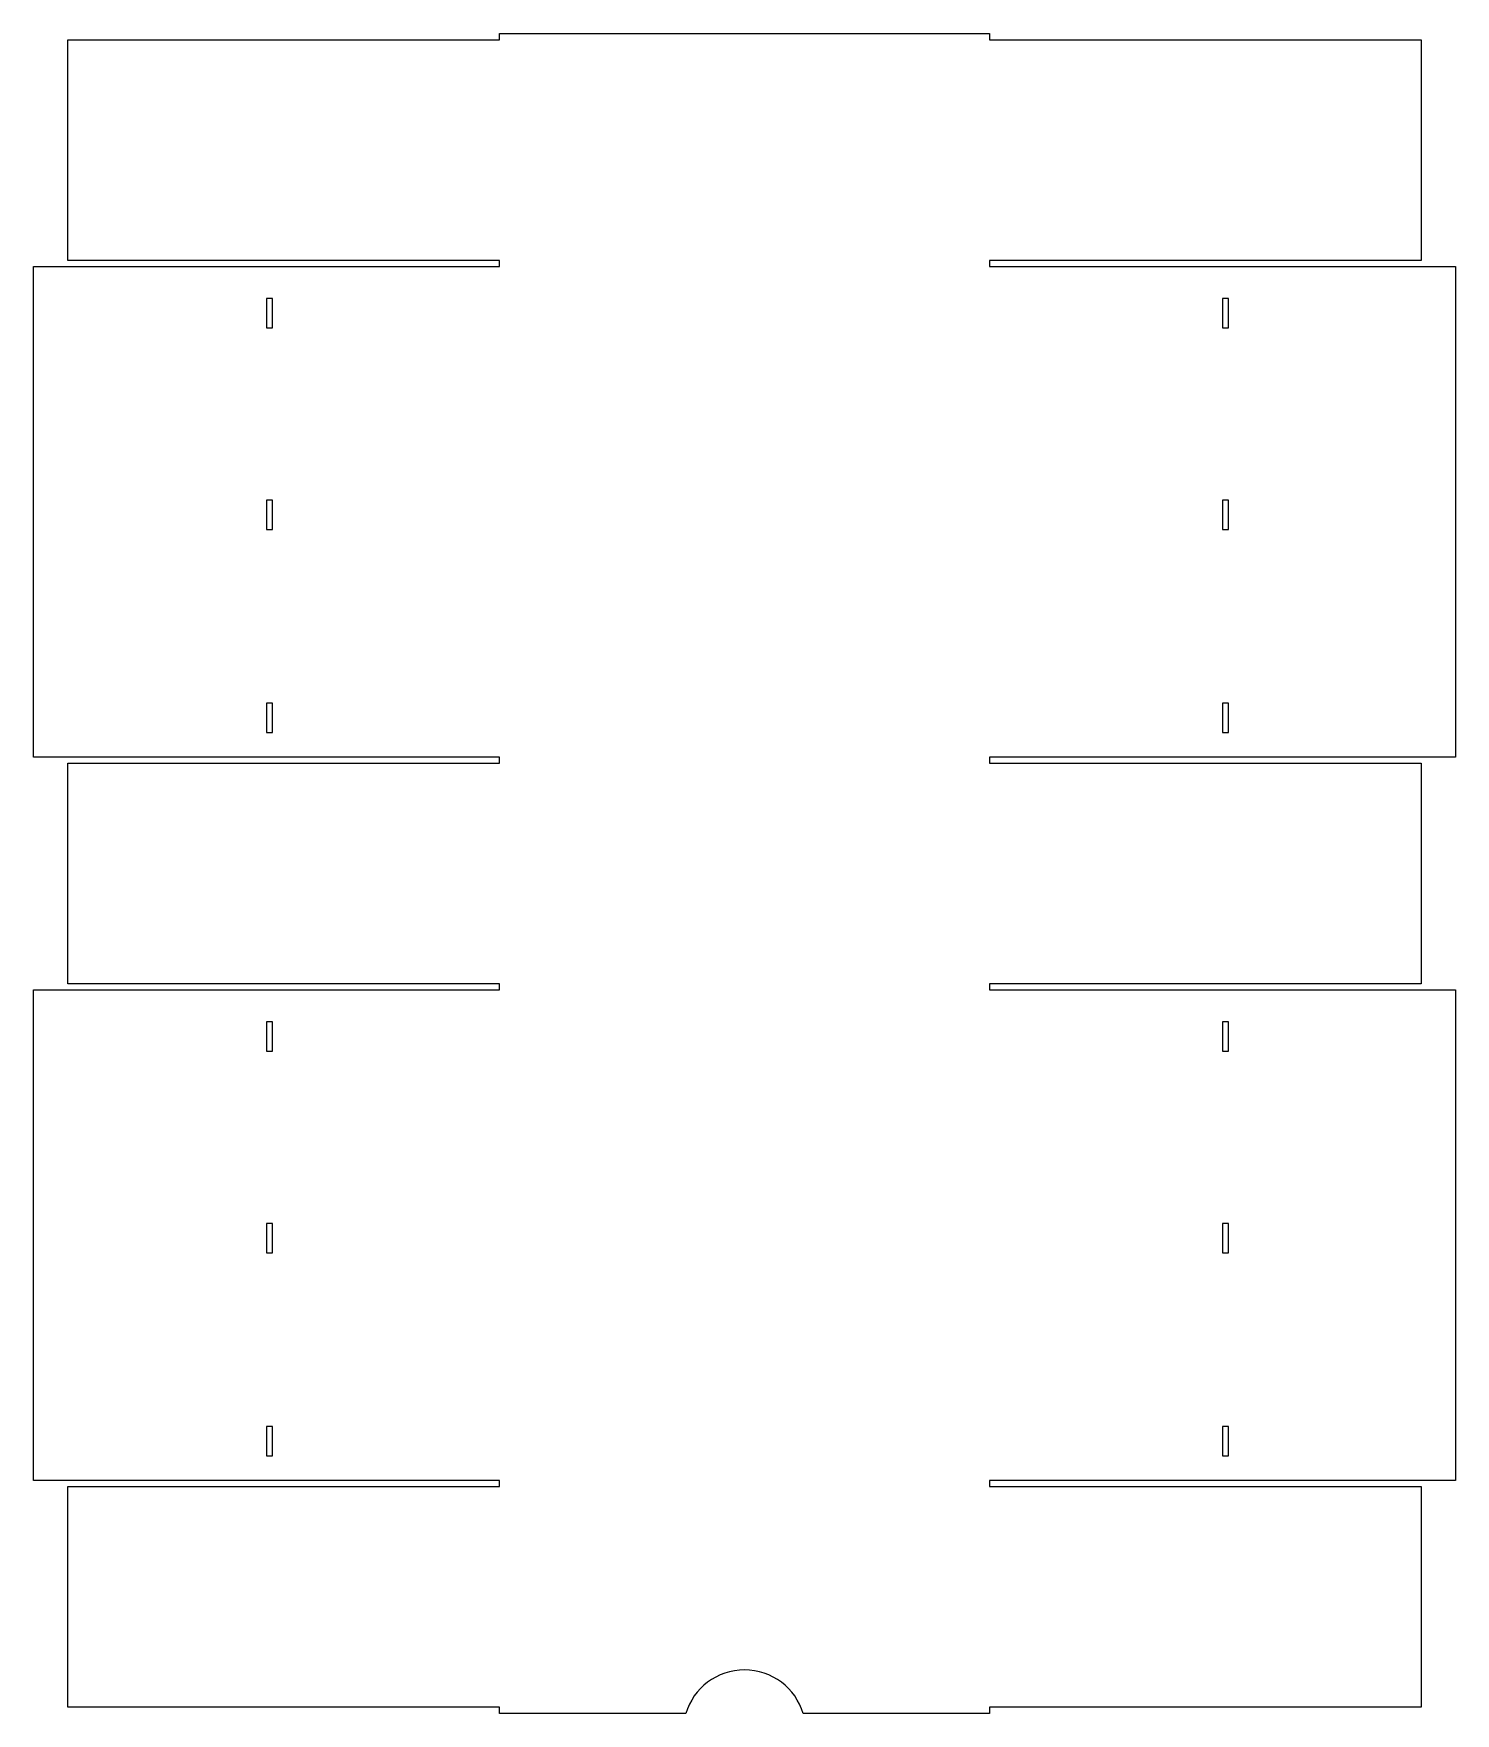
# Model space of a CAD drawing. Header units: centimetres. Extents: x -14.9 to 0.5, y -16.4 to 1.7.
import ezdxf

# ---------------------------------------------------------------- set-up
doc = ezdxf.new("R2010")
doc.units = ezdxf.units.CM
doc.header["$MEASUREMENT"] = 0
doc.layers.add('Layer 1', color=7, linetype='Continuous')

msp = doc.modelspace()

# ---------------------------------------------------------------- linework, layer by layer
at = {"layer": 'Layer 1'}
for points, knots in [([(-9.84375, 1.6882), (-9.84375, 1.6882), (-9.84375, 1.62206), (-9.84375, 1.62206), (-9.84375, 1.62206), (-9.84375, 1.62206), (-14.50042, 1.62206), (-14.50042, 1.62206), (-14.50042, 1.62206), (-14.50042, 1.62206), (-14.50042, -0.75919), (-14.50042, -0.75919), (-14.50042, -0.75919), (-14.50042, -0.75919), (-9.84375, -0.75919), (-9.84375, -0.75919), (-9.84375, -0.75919), (-9.84375, -0.75919), (-9.84375, -0.82534), (-9.84375, -0.82534), (-9.84375, -0.82534), (-9.84375, -0.82534), (-14.87083, -0.82534), (-14.87083, -0.82534), (-14.87083, -0.82534), (-14.87083, -0.82534), (-14.87083, -6.11701), (-14.87083, -6.11701), (-14.87083, -6.11701), (-14.87083, -6.11701), (-9.84375, -6.11701), (-9.84375, -6.11701), (-9.84375, -6.11701), (-9.84375, -6.11701), (-9.84375, -6.18315), (-9.84375, -6.18315), (-9.84375, -6.18315), (-9.84375, -6.18315), (-14.50042, -6.18315), (-14.50042, -6.18315), (-14.50042, -6.18315), (-14.50042, -6.18315), (-14.50042, -8.5644), (-14.50042, -8.5644), (-14.50042, -8.5644), (-14.50042, -8.5644), (-9.84375, -8.5644), (-9.84375, -8.5644), (-9.84375, -8.5644), (-9.84375, -8.5644), (-9.84375, -8.63055), (-9.84375, -8.63055), (-9.84375, -8.63055), (-9.84375, -8.63055), (-14.87083, -8.63055), (-14.87083, -8.63055), (-14.87083, -8.63055), (-14.87083, -8.63055), (-14.87083, -13.92221), (-14.87083, -13.92221), (-14.87083, -13.92221), (-14.87083, -13.92221), (-9.84375, -13.92221), (-9.84375, -13.92221), (-9.84375, -13.92221), (-9.84375, -13.92221), (-9.84375, -13.98836), (-9.84375, -13.98836), (-9.84375, -13.98836), (-9.84375, -13.98836), (-14.50042, -13.98836), (-14.50042, -13.98836), (-14.50042, -13.98836), (-14.50042, -13.98836), (-14.50042, -16.36961), (-14.50042, -16.36961), (-14.50042, -16.36961), (-14.50042, -16.36961), (-9.84375, -16.36961), (-9.84375, -16.36961), (-9.84375, -16.36961), (-9.84375, -16.36961), (-9.84375, -16.43576), (-9.84375, -16.43576), (-9.84375, -16.43576), (-9.84375, -16.43576), (-7.83126, -16.43576), (-7.83126, -16.43576), (-7.83126, -16.43576), (-7.74903, -16.16399), (-7.4964, -15.96612), (-7.19792, -15.96612), (-7.19792, -15.96612), (-6.89943, -15.96612), (-6.6468, -16.16399), (-6.56457, -16.43576), (-6.56457, -16.43576), (-6.56457, -16.43576), (-4.55208, -16.43576), (-4.55208, -16.43576), (-4.55208, -16.43576), (-4.55208, -16.43576), (-4.55208, -16.36961), (-4.55208, -16.36961), (-4.55208, -16.36961), (-4.55208, -16.36961), (0.10458, -16.36961), (0.10458, -16.36961), (0.10458, -16.36961), (0.10458, -16.36961), (0.10458, -13.98836), (0.10458, -13.98836), (0.10458, -13.98836), (0.10458, -13.98836), (-4.55208, -13.98836), (-4.55208, -13.98836), (-4.55208, -13.98836), (-4.55208, -13.98836), (-4.55208, -13.92221), (-4.55208, -13.92221), (-4.55208, -13.92221), (-4.55208, -13.92221), (0.475, -13.92221), (0.475, -13.92221), (0.475, -13.92221), (0.475, -13.92221), (0.475, -8.63055), (0.475, -8.63055), (0.475, -8.63055), (0.475, -8.63055), (-4.55208, -8.63055), (-4.55208, -8.63055), (-4.55208, -8.63055), (-4.55208, -8.63055), (-4.55208, -8.5644), (-4.55208, -8.5644), (-4.55208, -8.5644), (-4.55208, -8.5644), (0.10458, -8.5644), (0.10458, -8.5644), (0.10458, -8.5644), (0.10458, -8.5644), (0.10458, -6.18315), (0.10458, -6.18315), (0.10458, -6.18315), (0.10458, -6.18315), (-4.55208, -6.18315), (-4.55208, -6.18315), (-4.55208, -6.18315), (-4.55208, -6.18315), (-4.55208, -6.11701), (-4.55208, -6.11701), (-4.55208, -6.11701), (-4.55208, -6.11701), (0.475, -6.11701), (0.475, -6.11701), (0.475, -6.11701), (0.475, -6.11701), (0.475, -0.82534), (0.475, -0.82534), (0.475, -0.82534), (0.475, -0.82534), (-4.55208, -0.82534), (-4.55208, -0.82534), (-4.55208, -0.82534), (-4.55208, -0.82534), (-4.55208, -0.75919), (-4.55208, -0.75919), (-4.55208, -0.75919), (-4.55208, -0.75919), (0.10458, -0.75919), (0.10458, -0.75919), (0.10458, -0.75919), (0.10458, -0.75919), (0.10458, 1.62206), (0.10458, 1.62206), (0.10458, 1.62206), (0.10458, 1.62206), (-4.55208, 1.62206), (-4.55208, 1.62206), (-4.55208, 1.62206), (-4.55208, 1.62206), (-4.55208, 1.6882), (-4.55208, 1.6882), (-4.55208, 1.6882), (-4.55208, 1.6882), (-9.84375, 1.6882), (-9.84375, 1.6882)], [0, 0, 0, 0, 0.02083333, 0.02083333, 0.02083333, 0.02083333, 0.04166667, 0.04166667, 0.04166667, 0.04166667, 0.0625, 0.0625, 0.0625, 0.0625, 0.08333333, 0.08333333, 0.08333333, 0.08333333, 0.10416667, 0.10416667, 0.10416667, 0.10416667, 0.125, 0.125, 0.125, 0.125, 0.14583333, 0.14583333, 0.14583333, 0.14583333, 0.16666667, 0.16666667, 0.16666667, 0.16666667, 0.1875, 0.1875, 0.1875, 0.1875, 0.20833333, 0.20833333, 0.20833333, 0.20833333, 0.22916667, 0.22916667, 0.22916667, 0.22916667, 0.25, 0.25, 0.25, 0.25, 0.27083333, 0.27083333, 0.27083333, 0.27083333, 0.29166667, 0.29166667, 0.29166667, 0.29166667, 0.3125, 0.3125, 0.3125, 0.3125, 0.33333333, 0.33333333, 0.33333333, 0.33333333, 0.35416667, 0.35416667, 0.35416667, 0.35416667, 0.375, 0.375, 0.375, 0.375, 0.39583333, 0.39583333, 0.39583333, 0.39583333, 0.41666667, 0.41666667, 0.41666667, 0.41666667, 0.4375, 0.4375, 0.4375, 0.4375, 0.45833333, 0.45833333, 0.45833333, 0.45833333, 0.47916667, 0.47916667, 0.47916667, 0.47916667, 0.5, 0.5, 0.5, 0.5, 0.52083333, 0.52083333, 0.52083333, 0.52083333, 0.54166667, 0.54166667, 0.54166667, 0.54166667, 0.5625, 0.5625, 0.5625, 0.5625, 0.58333333, 0.58333333, 0.58333333, 0.58333333, 0.60416667, 0.60416667, 0.60416667, 0.60416667, 0.625, 0.625, 0.625, 0.625, 0.64583333, 0.64583333, 0.64583333, 0.64583333, 0.66666667, 0.66666667, 0.66666667, 0.66666667, 0.6875, 0.6875, 0.6875, 0.6875, 0.70833333, 0.70833333, 0.70833333, 0.70833333, 0.72916667, 0.72916667, 0.72916667, 0.72916667, 0.75, 0.75, 0.75, 0.75, 0.77083333, 0.77083333, 0.77083333, 0.77083333, 0.79166667, 0.79166667, 0.79166667, 0.79166667, 0.8125, 0.8125, 0.8125, 0.8125, 0.83333333, 0.83333333, 0.83333333, 0.83333333, 0.85416667, 0.85416667, 0.85416667, 0.85416667, 0.875, 0.875, 0.875, 0.875, 0.89583333, 0.89583333, 0.89583333, 0.89583333, 0.91666667, 0.91666667, 0.91666667, 0.91666667, 0.9375, 0.9375, 0.9375, 0.9375, 0.95833333, 0.95833333, 0.95833333, 0.95833333, 1, 1, 1, 1]), ([(-12.35729, -1.1693), (-12.35729, -1.1693), (-12.29115, -1.1693), (-12.29115, -1.1693), (-12.29115, -1.1693), (-12.29115, -1.1693), (-12.29115, -1.4868), (-12.29115, -1.4868), (-12.29115, -1.4868), (-12.29115, -1.4868), (-12.35729, -1.4868), (-12.35729, -1.4868), (-12.35729, -1.4868), (-12.35729, -1.4868), (-12.35729, -1.1693), (-12.35729, -1.1693)], [0, 0, 0, 0, 0.2, 0.2, 0.2, 0.2, 0.4, 0.4, 0.4, 0.4, 0.6, 0.6, 0.6, 0.6, 1, 1, 1, 1]), ([(-2.03854, -1.1693), (-2.03854, -1.1693), (-1.9724, -1.1693), (-1.9724, -1.1693), (-1.9724, -1.1693), (-1.9724, -1.1693), (-1.9724, -1.4868), (-1.9724, -1.4868), (-1.9724, -1.4868), (-1.9724, -1.4868), (-2.03854, -1.4868), (-2.03854, -1.4868), (-2.03854, -1.4868), (-2.03854, -1.4868), (-2.03854, -1.1693), (-2.03854, -1.1693)], [0, 0, 0, 0, 0.2, 0.2, 0.2, 0.2, 0.4, 0.4, 0.4, 0.4, 0.6, 0.6, 0.6, 0.6, 1, 1, 1, 1]), ([(-12.35729, -3.3455), (-12.35729, -3.3455), (-12.29115, -3.3455), (-12.29115, -3.3455), (-12.29115, -3.3455), (-12.29115, -3.3455), (-12.29115, -3.663), (-12.29115, -3.663), (-12.29115, -3.663), (-12.29115, -3.663), (-12.35729, -3.663), (-12.35729, -3.663), (-12.35729, -3.663), (-12.35729, -3.663), (-12.35729, -3.3455), (-12.35729, -3.3455)], [0, 0, 0, 0, 0.2, 0.2, 0.2, 0.2, 0.4, 0.4, 0.4, 0.4, 0.6, 0.6, 0.6, 0.6, 1, 1, 1, 1]), ([(-2.03854, -3.3455), (-2.03854, -3.3455), (-1.9724, -3.3455), (-1.9724, -3.3455), (-1.9724, -3.3455), (-1.9724, -3.3455), (-1.9724, -3.663), (-1.9724, -3.663), (-1.9724, -3.663), (-1.9724, -3.663), (-2.03854, -3.663), (-2.03854, -3.663), (-2.03854, -3.663), (-2.03854, -3.663), (-2.03854, -3.3455), (-2.03854, -3.3455)], [0, 0, 0, 0, 0.2, 0.2, 0.2, 0.2, 0.4, 0.4, 0.4, 0.4, 0.6, 0.6, 0.6, 0.6, 1, 1, 1, 1]), ([(-12.35729, -5.53492), (-12.35729, -5.53492), (-12.29115, -5.53492), (-12.29115, -5.53492), (-12.29115, -5.53492), (-12.29115, -5.53492), (-12.29115, -5.85242), (-12.29115, -5.85242), (-12.29115, -5.85242), (-12.29115, -5.85242), (-12.35729, -5.85242), (-12.35729, -5.85242), (-12.35729, -5.85242), (-12.35729, -5.85242), (-12.35729, -5.53492), (-12.35729, -5.53492)], [0, 0, 0, 0, 0.2, 0.2, 0.2, 0.2, 0.4, 0.4, 0.4, 0.4, 0.6, 0.6, 0.6, 0.6, 1, 1, 1, 1]), ([(-2.03854, -5.53492), (-2.03854, -5.53492), (-1.9724, -5.53492), (-1.9724, -5.53492), (-1.9724, -5.53492), (-1.9724, -5.53492), (-1.9724, -5.85242), (-1.9724, -5.85242), (-1.9724, -5.85242), (-1.9724, -5.85242), (-2.03854, -5.85242), (-2.03854, -5.85242), (-2.03854, -5.85242), (-2.03854, -5.85242), (-2.03854, -5.53492), (-2.03854, -5.53492)], [0, 0, 0, 0, 0.2, 0.2, 0.2, 0.2, 0.4, 0.4, 0.4, 0.4, 0.6, 0.6, 0.6, 0.6, 1, 1, 1, 1]), ([(-12.35729, -8.97451), (-12.35729, -8.97451), (-12.29115, -8.97451), (-12.29115, -8.97451), (-12.29115, -8.97451), (-12.29115, -8.97451), (-12.29115, -9.29201), (-12.29115, -9.29201), (-12.29115, -9.29201), (-12.29115, -9.29201), (-12.35729, -9.29201), (-12.35729, -9.29201), (-12.35729, -9.29201), (-12.35729, -9.29201), (-12.35729, -8.97451), (-12.35729, -8.97451)], [0, 0, 0, 0, 0.2, 0.2, 0.2, 0.2, 0.4, 0.4, 0.4, 0.4, 0.6, 0.6, 0.6, 0.6, 1, 1, 1, 1]), ([(-2.03854, -8.97451), (-2.03854, -8.97451), (-1.9724, -8.97451), (-1.9724, -8.97451), (-1.9724, -8.97451), (-1.9724, -8.97451), (-1.9724, -9.29201), (-1.9724, -9.29201), (-1.9724, -9.29201), (-1.9724, -9.29201), (-2.03854, -9.29201), (-2.03854, -9.29201), (-2.03854, -9.29201), (-2.03854, -9.29201), (-2.03854, -8.97451), (-2.03854, -8.97451)], [0, 0, 0, 0, 0.2, 0.2, 0.2, 0.2, 0.4, 0.4, 0.4, 0.4, 0.6, 0.6, 0.6, 0.6, 1, 1, 1, 1]), ([(-12.35729, -11.1507), (-12.35729, -11.1507), (-12.29115, -11.1507), (-12.29115, -11.1507), (-12.29115, -11.1507), (-12.29115, -11.1507), (-12.29115, -11.4682), (-12.29115, -11.4682), (-12.29115, -11.4682), (-12.29115, -11.4682), (-12.35729, -11.4682), (-12.35729, -11.4682), (-12.35729, -11.4682), (-12.35729, -11.4682), (-12.35729, -11.1507), (-12.35729, -11.1507)], [0, 0, 0, 0, 0.2, 0.2, 0.2, 0.2, 0.4, 0.4, 0.4, 0.4, 0.6, 0.6, 0.6, 0.6, 1, 1, 1, 1]), ([(-2.03854, -11.1507), (-2.03854, -11.1507), (-1.9724, -11.1507), (-1.9724, -11.1507), (-1.9724, -11.1507), (-1.9724, -11.1507), (-1.9724, -11.4682), (-1.9724, -11.4682), (-1.9724, -11.4682), (-1.9724, -11.4682), (-2.03854, -11.4682), (-2.03854, -11.4682), (-2.03854, -11.4682), (-2.03854, -11.4682), (-2.03854, -11.1507), (-2.03854, -11.1507)], [0, 0, 0, 0, 0.2, 0.2, 0.2, 0.2, 0.4, 0.4, 0.4, 0.4, 0.6, 0.6, 0.6, 0.6, 1, 1, 1, 1]), ([(-12.35729, -13.34013), (-12.35729, -13.34013), (-12.29115, -13.34013), (-12.29115, -13.34013), (-12.29115, -13.34013), (-12.29115, -13.34013), (-12.29115, -13.65763), (-12.29115, -13.65763), (-12.29115, -13.65763), (-12.29115, -13.65763), (-12.35729, -13.65763), (-12.35729, -13.65763), (-12.35729, -13.65763), (-12.35729, -13.65763), (-12.35729, -13.34013), (-12.35729, -13.34013)], [0, 0, 0, 0, 0.2, 0.2, 0.2, 0.2, 0.4, 0.4, 0.4, 0.4, 0.6, 0.6, 0.6, 0.6, 1, 1, 1, 1]), ([(-2.03854, -13.34013), (-2.03854, -13.34013), (-1.9724, -13.34013), (-1.9724, -13.34013), (-1.9724, -13.34013), (-1.9724, -13.34013), (-1.9724, -13.65763), (-1.9724, -13.65763), (-1.9724, -13.65763), (-1.9724, -13.65763), (-2.03854, -13.65763), (-2.03854, -13.65763), (-2.03854, -13.65763), (-2.03854, -13.65763), (-2.03854, -13.34013), (-2.03854, -13.34013)], [0, 0, 0, 0, 0.2, 0.2, 0.2, 0.2, 0.4, 0.4, 0.4, 0.4, 0.6, 0.6, 0.6, 0.6, 1, 1, 1, 1])]:
    msp.add_open_spline(points, degree=3, knots=knots, dxfattribs=at)

doc.saveas('drawing.dxf')
